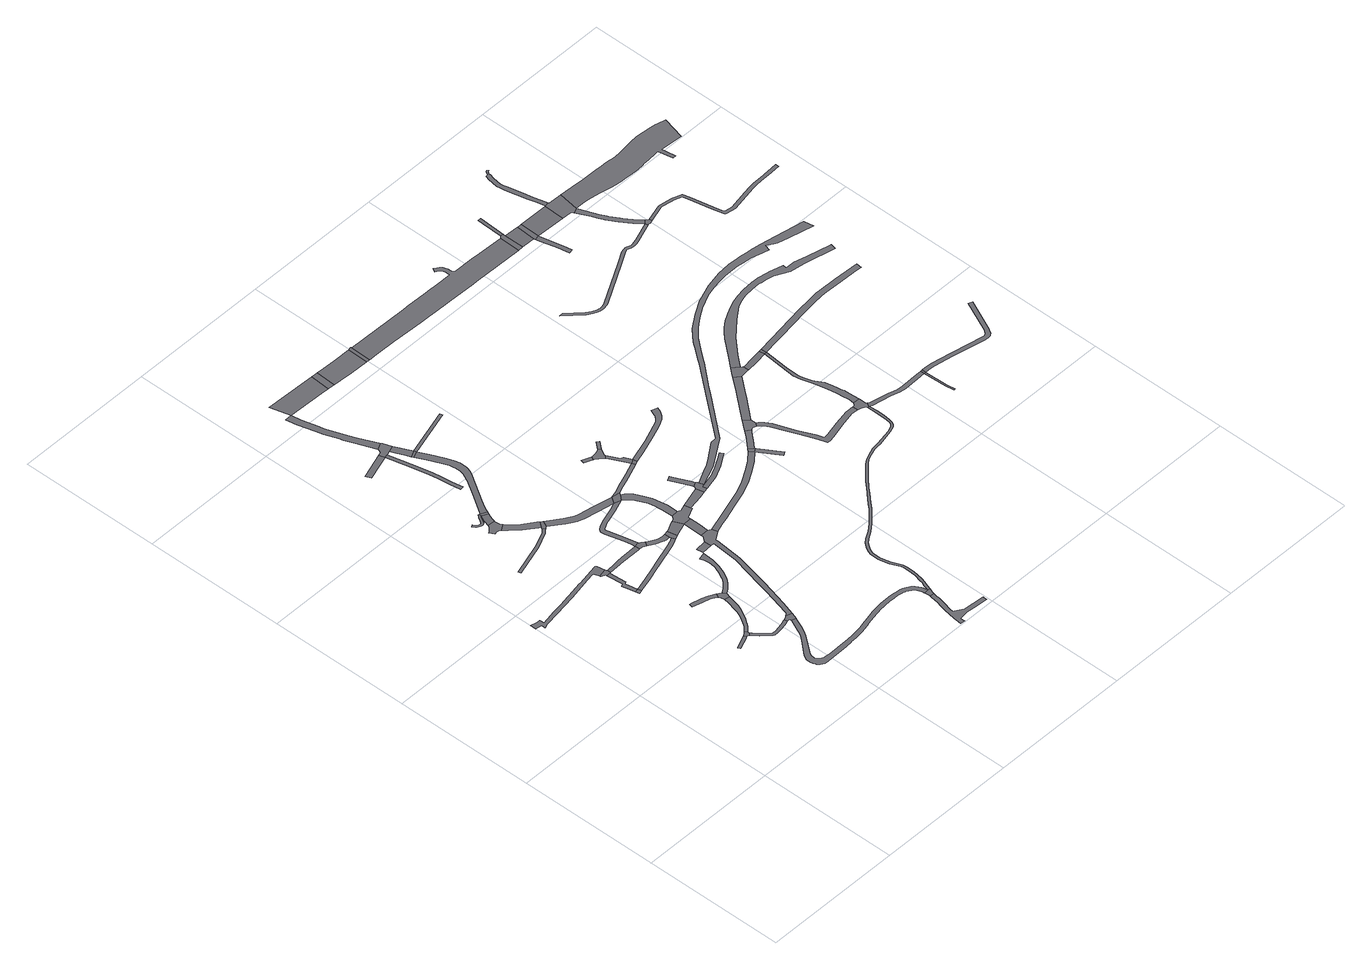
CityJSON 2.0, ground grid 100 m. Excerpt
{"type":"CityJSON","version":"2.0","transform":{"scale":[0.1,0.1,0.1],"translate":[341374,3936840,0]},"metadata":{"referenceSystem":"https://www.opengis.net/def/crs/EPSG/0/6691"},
"CityObjects":{
"road1":{"type":"Road","attributes":{"RoadStructureAttribute.sectionType":"1"},"geometry":[{"type":"MultiSurface","lod":"1","boundaries":[[[0,1,2,3,4,5,6,7,8,9,10,11,12,13,14,15,16,17,18,19,20,21,22,23,24,25,26,27,28,29,30,31,32]]]}]},
"road2":{"type":"Road","attributes":{"RoadStructureAttribute.sectionType":"1"},"geometry":[{"type":"MultiSurface","lod":"1","boundaries":[[[33,34,35,36,37,38]]]}]},
"road3":{"type":"Road","geometry":[{"type":"MultiSurface","lod":"1","boundaries":[[[39,40,41,42,43,44,45,46,38,37,47,48,49,50]]]}]},
"road4":{"type":"Road","geometry":[{"type":"MultiSurface","lod":"1","boundaries":[[[51,52,53,54]]]}]},
"road5":{"type":"Road","attributes":{"RoadStructureAttribute.sectionType":"1"},"geometry":[{"type":"MultiSurface","lod":"1","boundaries":[[[55,56,57,58,59,60,61,62,63,64,65,53,52]]]}]},
"road6":{"type":"Road","attributes":{"RoadStructureAttribute.sectionType":"1"},"geometry":[{"type":"MultiSurface","lod":"1","boundaries":[[[66,67,68,69,70,71,72,73,74,75,76,77]]]}]},
"road7":{"type":"Road","geometry":[{"type":"MultiSurface","lod":"1","boundaries":[[[78,79,80,81,82,0,32,83,84,85,86,87,62,61,88,89,90]]]}]},
"road8":{"type":"Road","attributes":{"RoadStructureAttribute.sectionType":"1"},"geometry":[{"type":"MultiSurface","lod":"1","boundaries":[[[91,92,93,94,95,96,97,98,99,100,101,102,103,39,50,104,105,106,107,108,109,110,111,112,113,114,115,116,117,118]]]}]},
"road9":{"type":"Road","attributes":{"RoadStructureAttribute.sectionType":"1"},"geometry":[{"type":"MultiSurface","lod":"1","boundaries":[[[119,120,121,122,123,124,125,126,127,128,129,130,131,132,133,134,135,136,137,138,139,140,141,142,143,144,145,146,43,42]]]}]},
"road10":{"type":"Road","attributes":{"RoadStructureAttribute.sectionType":"1"},"geometry":[{"type":"MultiSurface","lod":"1","boundaries":[[[147,148,149,150,151,152,153,154,155,156]]]}]},
"road11":{"type":"Road","geometry":[{"type":"MultiSurface","lod":"1","boundaries":[[[157,158,159,160,161,162,163,164,165,166,167,168,169,170,171]]]}]},
"road12":{"type":"Road","geometry":[{"type":"MultiSurface","lod":"1","boundaries":[[[172,173,174,175,176,177,178,179,180,181,182,183,184,185,186,187,188,189,190,191,192,193,194,195]]]}]},
"road13":{"type":"Road","attributes":{"RoadStructureAttribute.sectionType":"1"},"geometry":[{"type":"MultiSurface","lod":"1","boundaries":[[[196,197,198,160,159,199,200,201,202,195]]]}]},
"road14":{"type":"Road","geometry":[{"type":"MultiSurface","lod":"1","boundaries":[[[203,156,155,204,133,132,205,206]]]}]},
"road15":{"type":"Road","geometry":[{"type":"MultiSurface","lod":"1","boundaries":[[[207,208,209,91,118,210,211,212,213,214,215,216,217,218,219]]]}]},
"road16":{"type":"Road","attributes":{"RoadStructureAttribute.sectionType":"1"},"geometry":[{"type":"MultiSurface","lod":"1","boundaries":[[[170,220,221,222,223,224,225,226,227,171]]]}]},
"road17":{"type":"Road","geometry":[{"type":"MultiSurface","lod":"1","boundaries":[[[202,228,229,172,195]]]}]},
"road18":{"type":"Road","attributes":{"RoadStructureAttribute.sectionType":"1"},"geometry":[{"type":"MultiSurface","lod":"1","boundaries":[[[89,230,231,232,233,234,235,236,237,238,239,90]]]}]},
"road19":{"type":"Road","attributes":{"RoadStructureAttribute.sectionType":"1"},"geometry":[{"type":"MultiSurface","lod":"1","boundaries":[[[51,240,241,242,243,244,245,246,247,248,249,250,251,252,253,254,52]]]}]},
"road20":{"type":"Road","geometry":[{"type":"MultiSurface","lod":"1","boundaries":[[[76,255,256,257,224,223,77]]]}]},
"road21":{"type":"Road","attributes":{"RoadStructureAttribute.sectionType":"1"},"geometry":[{"type":"MultiSurface","lod":"1","boundaries":[[[258,259,260,261,262]]]}]},
"road22":{"type":"Road","attributes":{"RoadStructureAttribute.sectionType":"1"},"geometry":[{"type":"MultiSurface","lod":"1","boundaries":[[[263,264,265,266,267,268,269,270,271,272,203,206,273,274,275,276,277,278,279,280,281,282,283,284]]]}]},
"road23":{"type":"Road","attributes":{"RoadStructureAttribute.sectionType":"1"},"geometry":[{"type":"MultiSurface","lod":"1","boundaries":[[[285,286,287,288,289,290,291,292,293,294,295,296,297,259]]]}]},
"road24":{"type":"Road","geometry":[{"type":"MultiSurface","lod":"1","boundaries":[[[298,299,300,301,302,234,233,303,304]]]}]},
"road25":{"type":"Road","attributes":{"RoadStructureAttribute.sectionType":"1"},"geometry":[{"type":"MultiSurface","lod":"1","boundaries":[[[218,305,306,307,308,309,310,311,312,313,314,315,316,317,318,319,320,321,322,323,324,325,326,327,328,329,330,331,332,333,334,335,336,337,338,339,340,341,342,343,344,345,346,347,348,349,350,351,352,353,354,355,356,357,358,359,360,361,362,363,364,365,366,367,368,369,370,371,372,373,374,375,376,377,378,379,380,381,382,383,384,385,386,387,388,389,390,391,392,393,394,395,396,397,398,399,400,401,402,403,404,405,406,407,408,409,410,411,412,413,414,415,416,417,418,219]]]}]},
"road26":{"type":"Road","attributes":{"RoadStructureAttribute.sectionType":"1"},"geometry":[{"type":"MultiSurface","lod":"1","boundaries":[[[419,420,421,422,423,424,425,426,427,428,429,229,228,430,431,432,433,434,435,436,437,438,439,440,441,442,443,444,445]]]}]},
"road27":{"type":"Road","geometry":[{"type":"MultiSurface","lod":"1","boundaries":[[[297,446,447,448,449,450,451,452,260,259]]]}]},
"road28":{"type":"Road","attributes":{"RoadStructureAttribute.sectionType":"1"},"geometry":[{"type":"MultiSurface","lod":"1","boundaries":[[[453,454,455,456,457,458,459,460,451,450,461,462,463,464,465,466,467,468,469,470]]]}]},
"road29":{"type":"Road","attributes":{"RoadStructureAttribute.sectionType":"1"},"geometry":[{"type":"MultiSurface","lod":"1","boundaries":[[[471,472,473,474,475,476,477,478,479,480,481,482,483,484,485,486,487,488,208,207,489,490,491,492,493,494,495,496,497]]]}]},
"road30":{"type":"Road","attributes":{"RoadStructureAttribute.sectionType":"1"},"geometry":[{"type":"MultiSurface","lod":"1","boundaries":[[[498,499,500,501,502,503,504,505,506,507,508,509,510,511,298,304]]]}]},
"road31":{"type":"Road","attributes":{"RoadStructureAttribute.sectionType":"1"},"geometry":[{"type":"MultiSurface","lod":"1","boundaries":[[[512,513,514,515,516,517,257,256,518,519,520,521,522,523,524]]]}]},
"road32":{"type":"Road","attributes":{"RoadStructureAttribute.sectionType":"1"},"geometry":[{"type":"MultiSurface","lod":"1","boundaries":[[[525,526,527,448,447,528,529,530]]]}]},
"road33":{"type":"Road","geometry":[{"type":"MultiSurface","lod":"1","boundaries":[[[444,525,530,445]]]}]},
"road34":{"type":"Road","attributes":{"RoadStructureAttribute.sectionType":"1"},"geometry":[{"type":"MultiSurface","lod":"1","boundaries":[[[531,532,533,534,535,536,537,538,539,540,234,302,541,542,543,544,545,546,547,548,549,550,524]]]}]},
"road35":{"type":"Road","geometry":[{"type":"MultiSurface","lod":"1","boundaries":[[[551,477,476,552]]]}]},
"road36":{"type":"Road","geometry":[{"type":"MultiSurface","lod":"1","boundaries":[[[553,554,505,504,248,247,555]]]}]},
"road37":{"type":"Road","geometry":[{"type":"MultiSurface","lod":"1","boundaries":[[[556,557,558,559,553,555,556,474,473,560,561]]]}]},
"road38":{"type":"Road","attributes":{"function":"2","RoadStructureAttribute.sectionType":"1"},"geometry":[{"type":"MultiSurface","lod":"1","boundaries":[[[562,563,469,564,565,566]]]}]},
"road39":{"type":"Road","geometry":[{"type":"MultiSurface","lod":"1","boundaries":[[[512,524,550,567,568]]]}]},
"road40":{"type":"Road","attributes":{"RoadStructureAttribute.sectionType":"1"},"geometry":[{"type":"MultiSurface","lod":"1","boundaries":[[[444,569,570,525]]]}]},
"road41":{"type":"Road","attributes":{"RoadStructureAttribute.sectionType":"1"},"geometry":[{"type":"MultiSurface","lod":"1","boundaries":[[[571,572,573,574,575,576,577,578,579,580,581,582,583,584,585,586,587,588,589,567,550]]]}]},
"road42":{"type":"Road","geometry":[{"type":"MultiSurface","lod":"1","boundaries":[[[590,591,592,593,594,595,581,580,596,597,557,556,561]]]}]},
"road43":{"type":"Road","geometry":[{"type":"MultiSurface","lod":"1","boundaries":[[[598,599,364,363,600,601,602,603,604]]]}]},
"road44":{"type":"Road","geometry":[{"type":"MultiSurface","lod":"1","boundaries":[[[603,605,606,607,608,609,610,611,612,613,614,615,616,617,618,619,620,621,622,623,624,625,626,627,628,629,630,631,604]]]}]},
"road45":{"type":"Road","geometry":[{"type":"MultiSurface","lod":"1","boundaries":[[[565,632,633,634,566]]]}]},
"road46":{"type":"Road","attributes":{"RoadStructureAttribute.sectionType":"1"},"geometry":[{"type":"MultiSurface","lod":"1","boundaries":[[[635,636,637,638,639,640,641,642,643,512,568]]]}]},
"road47":{"type":"Road","attributes":{"RoadStructureAttribute.sectionType":"1"},"geometry":[{"type":"MultiSurface","lod":"1","boundaries":[[[594,593,644,645,646]]]}]},
"road48":{"type":"Road","geometry":[{"type":"MultiSurface","lod":"1","boundaries":[[[647,648,649,650,651]]]}]},
"road49":{"type":"Road","geometry":[{"type":"MultiSurface","lod":"1","boundaries":[[[650,652,653,654,655,656,657,658,659,660,661,662,651]]]}]},
"road50":{"type":"Road","attributes":{"function":"2","RoadStructureAttribute.sectionType":"1"},"geometry":[{"type":"MultiSurface","lod":"1","boundaries":[[[663,664,633,632,665,666,667,668]]]}]},
"road51":{"type":"Road","geometry":[{"type":"MultiSurface","lod":"1","boundaries":[[[669,670,671,672,673,674,675,676]]]}]},
"road52":{"type":"Road","geometry":[{"type":"MultiSurface","lod":"1","boundaries":[[[645,677,678,679,680,681,682,669,676,683,684,685,686,646]]]}]},
"road53":{"type":"Road","attributes":{"RoadStructureAttribute.sectionType":"1"},"geometry":[{"type":"MultiSurface","lod":"1","boundaries":[[[687,688,689,690,655,654,691,692,639]]]}]},
"road54":{"type":"Road","geometry":[{"type":"MultiSurface","lod":"1","boundaries":[[[687,639,638,693]]]}]},
"road55":{"type":"Road","attributes":{"RoadStructureAttribute.sectionType":"1"},"geometry":[{"type":"MultiSurface","lod":"1","boundaries":[[[694,695,658,657]]]}]},
"road56":{"type":"Road","attributes":{"RoadStructureAttribute.sectionType":"1"},"geometry":[{"type":"MultiSurface","lod":"1","boundaries":[[[696,697,698,699,700,701,702,703,704,471,497,705,706,707,708,709,710,711,696,712,713,714]]]}]},
"road57":{"type":"Road","geometry":[{"type":"MultiSurface","lod":"1","boundaries":[[[667,715,716,717,718,668]]]}]},
"road58":{"type":"Road","attributes":{"RoadStructureAttribute.sectionType":"1"},"geometry":[{"type":"MultiSurface","lod":"1","boundaries":[[[719,720,721,722,723,724,725,726,727,728,729,730,678,677]]]}]},
"road59":{"type":"Road","attributes":{"RoadStructureAttribute.sectionType":"1"},"geometry":[{"type":"MultiSurface","lod":"1","boundaries":[[[731,732,733,734,735,736,737,738,739,740,741,742,743,744,745,746,747,748,749,750,687,693]]]}]},
"road60":{"type":"Road","geometry":[{"type":"MultiSurface","lod":"1","boundaries":[[[751,752,697,696,714]]]}]},
"road61":{"type":"Road","attributes":{"RoadStructureAttribute.sectionType":"1"},"geometry":[{"type":"MultiSurface","lod":"1","boundaries":[[[753,754,755,756,752,751,757,758,759,760]]]}]},
"road62":{"type":"Road","geometry":[{"type":"MultiSurface","lod":"1","boundaries":[[[761,762,763,753,760,764,765,766,767,768]]]}]},
"road63":{"type":"Road","attributes":{"RoadStructureAttribute.sectionType":"1"},"geometry":[{"type":"MultiSurface","lod":"1","boundaries":[[[769,770,771,772,773,774,775,776,777,778,779,780,781,782,783,784,785,786,787,788,789,790,791,792,793,794,795,796,797,798,799,800,801,802,803,804,805,806,807,808,809,810,811,812,813,814,815,816,817,818,819,820,821,822,823,364,599,824,825,826,827,828,829,830,831,832,833,834,835,836,837,838,839,840,841,842,843,844,845,846,847,848,849,850,851,852,853,854,855,856,857,858,859,860,861,862,863,864,865,866,867,868,869,870,871,776,872,873,874,875,876,877]]]}]},
"road64":{"type":"Road","geometry":[{"type":"MultiSurface","lod":"1","boundaries":[[[716,878,879,880,881,882,883,884,885,886,887,888,889,890,891,892,893,894,895,896,897,898,899,900,901,902,903,904,905,906,907,908,909,910,911,912,913,914,915,916,717]]]}]},
"road65":{"type":"Road","attributes":{"RoadStructureAttribute.sectionType":"1"},"geometry":[{"type":"MultiSurface","lod":"1","boundaries":[[[917,918,762,761,919,920,921,922]]]}]},
"road66":{"type":"Road","attributes":{"RoadStructureAttribute.sectionType":"1"},"geometry":[{"type":"MultiSurface","lod":"1","boundaries":[[[767,923,924,925,926,927,928,929,930,931,932,933,934,935,936,937,938,939,940,941,942,943,944,945,946,947,948,949,950,951,952,768]]]}]},
"road67":{"type":"Road","geometry":[{"type":"MultiSurface","lod":"1","boundaries":[[[953,922,921,954,955,956,957,958,959,960,961,962]]]}]},
"road68":{"type":"Road","geometry":[{"type":"MultiSurface","lod":"1","boundaries":[[[963,964,965,937,936,966,967,968,777,776,775,969,970]]]}]},
"road69":{"type":"Road","attributes":{"RoadStructureAttribute.sectionType":"1"},"geometry":[{"type":"MultiSurface","lod":"1","boundaries":[[[971,972,973,957,956,974,975]]]}]},
"road70":{"type":"Road","attributes":{"RoadStructureAttribute.sectionType":"1"},"geometry":[{"type":"MultiSurface","lod":"1","boundaries":[[[976,977,978,979,980,981,982,983,984,985,986,987,988,975,989,990,991,992,993,994,995,996,997,998,999,1000,963,970]]]}]},
"road71":{"type":"Road","attributes":{"RoadStructureAttribute.sectionType":"1"},"geometry":[{"type":"MultiSurface","lod":"1","boundaries":[[[1001,1002,1003,1004,1005,1006,1007,1008,1009,1010,1011,1012,1013,1014,1015,1016,1017,1018,1019,1020,1021,1022,1023,1024,1025,1026,681,680,1027,1028,1029,1030,1031,1032,1033,1034,1035,1036,1037,1038,1039,1040,1041,1042,1043,1044,1045,1046,1047,1048,1049,1050,1051,1052,1053]]]}]},
"road72":{"type":"Road","geometry":[{"type":"MultiSurface","lod":"1","boundaries":[[[971,975,988,1054,1055]]]}]},
"road73":{"type":"Road","geometry":[{"type":"MultiSurface","lod":"1","boundaries":[[[1056,1057,1058,1059,889,888]]]}]},
"road74":{"type":"Road","attributes":{"RoadStructureAttribute.sectionType":"1"},"geometry":[{"type":"MultiSurface","lod":"1","boundaries":[[[1060,1061,1062,1063,1064,1065,1066,1067,1068,1069,1070,1071,1072,1073,1074,1075,1076,1077,1078,1079,1080,1081,1082,1083,1084,1085,1086,1087,1088,1089,1090,1091,1092,1093,1094,1095,1096,1097,1098,1099,1100,1101,1102,1103,1104,1105,1106]]]}]},
"road75":{"type":"Road","attributes":{"RoadStructureAttribute.sectionType":"1"},"geometry":[{"type":"MultiSurface","lod":"1","boundaries":[[[877,1107,1108,1109,1110,1111]]]}]},
"road76":{"type":"Road","attributes":{"function":"2","RoadStructureAttribute.sectionType":"1"},"geometry":[{"type":"MultiSurface","lod":"1","boundaries":[[[1112,1113,1057,1056,1114]]]}]},
"road77":{"type":"Road","attributes":{"RoadStructureAttribute.sectionType":"1"},"geometry":[{"type":"MultiSurface","lod":"1","boundaries":[[[1115,1116,1117,1059,1058]]]}]},
"road78":{"type":"Road","geometry":[{"type":"MultiSurface","lod":"1","boundaries":[[[1111,1118,769,877]]]}]},
"road79":{"type":"Road","geometry":[{"type":"MultiSurface","lod":"1","boundaries":[[[1119,1120,1121,1112,1114]]]}]},
"road80":{"type":"Road","attributes":{"RoadStructureAttribute.sectionType":"1"},"geometry":[{"type":"MultiSurface","lod":"1","boundaries":[[[1119,1122,1123,1124,1125,1126,1127,1128,1129,1130,1120,1131,1132,1121,1120]]]}]},
"road81":{"type":"Road","attributes":{"RoadStructureAttribute.sectionType":"1"},"geometry":[{"type":"MultiSurface","lod":"1","boundaries":[[[1133,1134,1135,1136,1137,1138,1139,1140,1141,1142,1143,1144,1145,1146,1147,1148,1149,1150,1151,1152,1153,1154,1155,962,961,1156,1157,1158,1159,1160,1161,1162,1163,1164,1165,1166,1167,1168,1169,1170,1171,1172,1173,1174,1175]]]}]},
"road82":{"type":"Road","attributes":{"RoadStructureAttribute.sectionType":"1"},"geometry":[{"type":"MultiSurface","lod":"1","boundaries":[[[1054,1176,1177,1178,1179,1180,1181,1182,1183,1184,1185,1186,1187,1188,1189,1190,1191,1192,1055]]]}]},
"road83":{"type":"Road","attributes":{"RoadStructureAttribute.sectionType":"1"},"geometry":[{"type":"MultiSurface","lod":"1","boundaries":[[[1193,1194,1195,1196,1197,1198,1199,1200,1201,1202,1203,1204,1205,1206,1207,1208,1209,1210,1211,1212,1213,1214,1118,1111]]]}]},
"road84":{"type":"Road","geometry":[{"type":"MultiSurface","lod":"1","boundaries":[[[1215,1132,1131,1216,1217,1218,1219,1220,1221,1222,1223]]]}]},
"road85":{"type":"Road","attributes":{"RoadStructureAttribute.sectionType":"1"},"geometry":[{"type":"MultiSurface","lod":"1","boundaries":[[[1224,1225,1226,1227,1228,1229,1230,1231,1232,1233,1234,1215,1223,1235,1236,1237,1238,1239,1240,1241,1242,1243,1244,1245,1246]]]}]},
"road86":{"type":"Road","geometry":[{"type":"MultiSurface","lod":"1","boundaries":[[[1247,1248,1249,1250,1106,1105,1251,1252,1253]]]}]},
"road87":{"type":"Road","attributes":{"function":"2","RoadStructureAttribute.sectionType":"1"},"geometry":[{"type":"MultiSurface","lod":"1","boundaries":[[[1254,1255,1256,1257,1258,1259,1260,1261,1262,1263,1264,1265,1266,1267,1268,1269,1270,1271,1272,1219,1218,1217,1273,1274,1275,1276,1277,1278,1279,1280,1281,1106,1250,1282,1283,1284,1285,1286,1287,1288,1289,1218,1290,1291,1292,1293,1294,1295,1296,1297,1298,1299,1300,1301,1302,1303,1304,1305,1306,1307,1308,1309]]]}]},
"road88":{"type":"Road","attributes":{"RoadStructureAttribute.sectionType":"1"},"geometry":[{"type":"MultiSurface","lod":"1","boundaries":[[[1310,1311,1312,1313,1314,1315,1316,1317,1318,1319,1320,1321,1322,1323,1324,1325,1326,1327,1247,1253,1328,1329,1330,1331,1332,1333,1334,1335,1336,1337,1338,1339,1340,1341,1342,1343,1344,1345,1346,1347,1348]]]}]}
},
"vertices":[
[646,1871,0],[636,1927,0],[636,1928,0],[634,1930,0],[631,1932,0],[629,1933,0],[627,1933,0],[624,1933,0],[619,1933,0],[581,1926,0],[470,1906,0],[464,1905,0],[340,1882,0],[287,1873,0],[258,1869,0],[180,1855,0],[75,1835,0],[71,1869,0],[50,1871,0],[5,1880,0],[1,1839,0],[49,1831,0],[48,1803,0],[79,1814,0],[184,1831,0],[344,1856,0],[511,1888,0],[571,1899,0],[574,1898,0],[576,1897,0],[578,1896,0],[579,1893,0],[588,1861,0],
[776,883,0],[691,848,0],[699,829,0],[784,865,0],[800,873,0],[790,890,0],
[830,882,0],[829,887,0],[829,890,0],[830,893,0],[817,908,0],[812,904,0],[804,898,0],[795,893,0],[804,873,0],[810,872,0],[813,870,0],[815,868,0],
[665,1593,0],[658,1618,0],[632,1611,0],[639,1585,0],
[644,1686,0],[641,1702,0],[655,1713,0],[656,1714,0],[655,1721,0],[645,1828,0],[645,1831,0],[620,1828,0],[631,1714,0],[612,1703,0],[618,1677,0],
[641,2368,0],[627,2357,0],[518,2308,0],[513,2307,0],[288,2239,0],[293,2221,0],[522,2290,0],[524,2291,0],[636,2342,0],[653,2355,0],[665,2364,0],[653,2380,0],
[651,1858,0],[650,1859,0],[649,1860,0],[648,1861,0],[648,1863,0],[590,1853,0],[591,1850,0],[612,1843,0],[619,1841,0],[619,1840,0],[649,1831,0],[654,1831,0],[653,1857,0],
[1051,803,0],[1047,801,0],[1010,789,0],[977,782,0],[948,777,0],[936,776,0],[932,776,0],[928,777,0],[926,777,0],[924,778,0],[914,786,0],[868,832,0],[839,869,0],[835,842,0],[854,818,0],[895,777,0],[900,772,0],[912,762,0],[918,759,0],[923,757,0],[931,756,0],[937,756,0],[950,757,0],[981,762,0],[1015,770,0],[1037,775,0],[1054,780,0],[1061,782,0],
[837,899,0],[850,911,0],[861,923,0],[874,939,0],[887,958,0],[899,974,0],[917,1001,0],[929,1022,0],[941,1046,0],[952,1071,0],[958,1086,0],[960,1093,0],[977,1167,0],[977,1170,0],[940,1180,0],[935,1138,0],[923,1090,0],[922,1084,0],[915,1062,0],[915,1061,0],[908,1041,0],[897,1015,0],[870,969,0],[858,951,0],[851,942,0],[846,936,0],[836,925,0],[824,914,0],
[900,1272,0],[855,1284,0],[782,1302,0],[772,1305,0],[765,1279,0],[836,1259,0],[886,1245,0],[911,1233,0],[928,1219,0],[942,1248,0],
[514,2596,0],[510,2611,0],[509,2632,0],[460,2636,0],[458,2630,0],[448,2616,0],[420,2594,0],[414,2591,0],[432,2556,0],[438,2557,0],[448,2560,0],[460,2561,0],[477,2555,0],[482,2551,0],[523,2577,0],
[493,2738,0],[483,2740,0],[475,2728,0],[469,2720,0],[454,2696,0],[446,2683,0],[442,2678,0],[438,2676,0],[432,2676,0],[426,2678,0],[410,2689,0],[397,2708,0],[384,2699,0],[400,2678,0],[420,2664,0],[428,2661,0],[437,2660,0],[443,2660,0],[451,2664,0],[458,2672,0],[465,2684,0],[482,2712,0],[487,2720,0],[490,2719,0],
[479,2699,0],[471,2678,0],[467,2669,0],[509,2635,0],[514,2655,0],[523,2678,0],[533,2698,0],
[972,1227,0],[937,1204,0],[985,1201,0],[986,1205,0],
[1123,803,0],[1083,818,0],[1074,813,0],[1066,783,0],[1070,783,0],[1074,782,0],[1077,781,0],[1078,779,0],[1079,777,0],[1079,774,0],[1079,772,0],[1079,769,0],[1107,759,0],
[507,2518,0],[566,2461,0],[647,2401,0],[659,2392,0],[688,2431,0],[676,2440,0],[598,2498,0],[543,2551,0],
[542,2717,0],[500,2737,0],
[774,1837,0],[795,1838,0],[908,1839,0],[918,1838,0],[915,1875,0],[794,1870,0],[758,1867,0],[714,1863,0],[665,1857,0],[657,1857,0],
[758,1619,0],[860,1651,0],[893,1661,0],[1058,1712,0],[1080,1720,0],[1104,1729,0],[1108,1731,0],[1125,1739,0],[1112,1764,0],[1095,1754,0],[1080,1749,0],[1050,1737,0],[885,1686,0],[851,1675,0],[751,1645,0],
[672,2369,0],[683,2375,0],[705,2419,0],
[393,3449,0],[471,3473,0],[458,3513,0],[276,3454,0],[290,3414,0],
[1104,1488,0],[1108,1459,0],[1107,1435,0],[1101,1403,0],[1080,1347,0],[1070,1327,0],[1058,1302,0],[1035,1275,0],[1009,1252,0],[1006,1249,0],[1018,1227,0],[1021,1229,0],[1053,1257,0],[1069,1276,0],[1079,1287,0],[1104,1337,0],[1126,1395,0],[1134,1430,0],[1140,1458,0],[1144,1487,0],[1143,1533,0],[1095,1519,0],
[496,3373,0],[509,3321,0],[541,3178,0],[549,3124,0],[562,3040,0],[575,2963,0],[600,2967,0],[587,3044,0],[575,3123,0],[566,3182,0],[534,3327,0],[519,3384,0],[496,3479,0],
[983,1855,0],[964,1868,0],[954,1872,0],[951,1874,0],[947,1879,0],[942,1836,0],[965,1827,0],
[1078,767,0],[1041,683,0],[1024,650,0],[1016,639,0],[1008,627,0],[992,609,0],[913,515,0],[905,503,0],[897,489,0],[892,476,0],[892,475,0],[891,468,0],[890,463,0],[891,453,0],[892,444,0],[896,429,0],[901,414,0],[905,407,0],[909,401,0],[915,395,0],[918,391,0],[929,383,0],[944,376,0],[955,374,0],[972,373,0],[995,373,0],[1137,379,0],[1180,382,0],[1181,382,0],[1231,387,0],[1287,394,0],[1309,398,0],[1345,405,0],[1366,411,0],[1422,425,0],[1462,433,0],[1506,441,0],[1530,443,0],[1545,444,0],[1588,446,0],[1629,445,0],[1652,444,0],[1664,443,0],[1677,441,0],[1693,438,0],[1698,437,0],[1711,433,0],[1721,430,0],[1730,425,0],[1740,420,0],[1745,415,0],[1746,415,0],[1758,402,0],[1767,389,0],[1772,378,0],[1776,367,0],[1779,355,0],[1781,344,0],[1782,342,0],[1811,347,0],[1811,350,0],[1808,362,0],[1805,376,0],[1800,389,0],[1793,404,0],[1782,421,0],[1766,438,0],[1756,445,0],[1745,452,0],[1733,457,0],[1721,462,0],[1704,467,0],[1682,471,0],[1668,473,0],[1654,474,0],[1630,475,0],[1588,476,0],[1543,474,0],[1502,470,0],[1457,463,0],[1416,455,0],[1338,435,0],[1303,427,0],[1283,424,0],[1230,418,0],[1183,415,0],[1145,414,0],[1021,411,0],[1007,412,0],[992,413,0],[977,416,0],[970,418,0],[964,420,0],[957,425,0],[943,437,0],[940,442,0],[938,446,0],[937,448,0],[935,456,0],[935,463,0],[935,469,0],[937,481,0],[942,492,0],[944,496,0],[949,506,0],[1027,603,0],[1031,608,0],[1035,614,0],[1041,621,0],[1050,635,0],[1064,663,0],[1068,671,0],[1077,691,0],[1105,755,0],
[602,3319,0],[622,3276,0],[661,3195,0],[679,3145,0],[685,3117,0],[687,3107,0],[688,3070,0],[681,3037,0],[659,2990,0],[643,2966,0],[593,2884,0],[543,2720,0],[555,2746,0],[589,2806,0],[705,2987,0],[713,2999,0],[720,3013,0],[726,3029,0],[734,3050,0],[737,3065,0],[736,3113,0],[736,3115,0],[726,3159,0],[706,3214,0],[667,3297,0],[633,3368,0],[589,3348,0],
[495,3480,0],[525,3489,0],[570,3508,0],[546,3567,0],[543,3573,0],[492,3550,0],[484,3522,0],
[325,4046,0],[353,3936,0],[363,3898,0],[371,3875,0],[406,3776,0],[410,3763,0],[414,3752,0],[436,3693,0],[481,3712,0],[462,3752,0],[461,3754,0],[421,3871,0],[406,3911,0],[400,3935,0],[399,3940,0],[369,4056,0],[360,4125,0],[308,4124,0],
[1326,1635,0],[1315,1642,0],[1306,1647,0],[1249,1647,0],[1249,1631,0],[1220,1594,0],[1223,1546,0],[1237,1546,0],[1246,1546,0],[1232,1358,0],[1172,1115,0],[1168,1099,0],[1155,1043,0],[1121,906,0],[1106,845,0],[1103,837,0],[1100,831,0],[1095,825,0],[1135,837,0],[1153,902,0],[1188,1031,0],[1203,1098,0],[1207,1119,0],[1259,1351,0],[1277,1543,0],[1278,1560,0],[1338,1598,0],
[1015,1798,0],[1063,1777,0],[1068,1776,0],[1077,1774,0],[1081,1774,0],[1097,1773,0],[1109,1772,0],[1108,1812,0],[1088,1812,0],[1087,1811,0],[1082,1812,0],[1062,1814,0],[1044,1817,0],[1001,1844,0],
[1129,2256,0],[991,2282,0],[896,2300,0],[866,2310,0],[843,2323,0],[805,2346,0],[778,2306,0],[818,2281,0],[841,2268,0],[847,2265,0],[883,2253,0],[982,2234,0],[1099,2212,0],
[626,3385,0],[606,3427,0],[589,3463,0],[544,3444,0],[562,3405,0],[581,3364,0],
[1047,2192,0],[941,2158,0],[933,2155,0],[895,2137,0],[878,2125,0],[868,2111,0],[866,2103,0],[871,2074,0],[904,1948,0],[913,1900,0],[943,1904,0],[934,1955,0],[901,2081,0],[897,2098,0],[901,2105,0],[910,2111,0],[944,2127,0],[963,2133,0],[1057,2163,0],[1145,2197,0],
[1148,1540,0],[1142,1587,0],
[1135,1818,0],[1112,1813,0],[1150,1751,0],
[1250,1787,0],[1219,1854,0],[1206,1848,0],[1147,1820,0],[1307,1723,0],[1307,1787,0],
[621,4256,0],[322,4267,0],[616,4116,0],[671,4113,0],[679,4254,0],
[1178,2233,0],[1189,2246,0],
[967,3466,0],[962,3483,0],
[1147,2196,0],[1168,2180,0],[1194,2152,0],[1196,2148,0],[1216,2110,0],[1236,2058,0],[1246,2010,0],[1247,2000,0],[1252,1964,0],[1253,1883,0],[1302,1889,0],[1301,1968,0],[1296,2001,0],[1294,2018,0],[1283,2071,0],[1260,2131,0],[1234,2181,0],[1226,2189,0],[1200,2216,0],
[1307,1805,0],[1378,1840,0],[1378,1842,0],[1379,1850,0],[1366,1890,0],[1322,1876,0],[1251,1881,0],[1235,1862,0],
[1819,315,0],[1828,341,0],[1783,334,0],[1784,327,0],[1784,314,0],[1783,301,0],[1813,298,0],
[1782,290,0],[1777,254,0],[1773,236,0],[1764,197,0],[1753,151,0],[1739,68,0],[1735,11,0],[1735,10,0],[1765,6,0],[1765,10,0],[1767,40,0],[1776,40,0],[1783,41,0],[1831,46,0],[1904,40,0],[1987,34,0],[1989,57,0],[1990,64,0],[1842,75,0],[1841,75,0],[1789,107,0],[1777,115,0],[1782,145,0],[1793,190,0],[1803,230,0],[1807,249,0],[1810,274,0],
[721,4110,0],[729,4252,0],[729,4254,0],
[1236,2265,0],[1298,2288,0],[1314,2294,0],[1428,2338,0],[1419,2362,0],[1325,2325,0],[1305,2317,0],[1227,2289,0],[1179,2270,0],
[1480,1868,0],[1530,1880,0],[1516,1938,0],
[1236,2600,0],[1229,2573,0],[1285,2552,0],[1289,2550,0],[1302,2574,0],
[1303,2543,0],[1316,2532,0],[1344,2505,0],[1362,2523,0],[1362,2530,0],[1388,2576,0],[1372,2589,0],[1371,2588,0],[1337,2576,0],[1323,2574,0],[1312,2574,0],
[871,4247,0],[782,4250,0],[774,4107,0],[867,4102,0],[993,4099,0],[996,4245,0],
[1555,1975,0],[1541,2006,0],[1509,2074,0],[1487,2121,0],[1455,2107,0],[1502,2005,0],[1520,1967,0],[1523,1960,0],
[1563,1888,0],[1558,1917,0],[1556,1919,0],[1576,1927,0],[1564,1956,0],[1560,1966,0],[1524,1956,0],[1524,1950,0],[1521,1945,0],[1520,1943,0],
[1448,2378,0],[1426,2430,0],[1407,2438,0],[1403,2440,0],[1351,2498,0],[1392,2417,0],
[1455,2349,0],
[1428,2625,0],[1412,2638,0],
[1981,1887,0],[1959,1919,0],[1896,1867,0],[1825,1821,0],[1744,1775,0],[1653,1737,0],[1546,1704,0],[1439,1670,0],[1368,1648,0],[1394,1615,0],[1451,1633,0],[1558,1667,0],[1666,1700,0],[1761,1740,0],[1845,1787,0],[1919,1835,0],[2076,1741,0],[2102,1758,0],[2007,1904,0],
[995,4099,0],[1019,4099,0],[1022,4244,0],[1020,4250,0],
[1668,1916,0],[1760,1957,0],[1845,2012,0],[1851,2016,0],[1838,2035,0],[1836,2039,0],[1790,2011,0],[1733,1977,0],[1723,1971,0],[1677,1952,0],[1662,1946,0],[1605,1930,0],
[1539,2376,0],[1652,2415,0],[1724,2440,0],[1778,2462,0],[1795,2470,0],[1812,2479,0],[1836,2501,0],[1858,2532,0],[1869,2563,0],[1845,2570,0],[1827,2576,0],[1812,2538,0],[1809,2530,0],[1806,2525,0],[1793,2510,0],[1781,2499,0],[1764,2488,0],[1735,2476,0],[1689,2458,0],[1612,2430,0],
[2003,1910,0],[1975,1937,0],
[2073,2051,0],[2063,2037,0],[2045,2016,0],[2003,1967,0],[2032,1941,0],[2093,2012,0],[2096,2017,0],[2106,2027,0],
[2167,2088,0],[2128,2121,0],[2107,2096,0],[2115,2033,0],[2128,2035,0],[2139,2032,0],[2148,2029,0],[2167,2051,0],
[3148,1622,0],[3114,1621,0],[2983,1617,0],[2943,1620,0],[2881,1640,0],[2753,1667,0],[2736,1675,0],[2725,1648,0],[2710,1647,0],[2713,1584,0],[2711,1530,0],[2709,1494,0],[2704,1466,0],[2695,1450,0],[2683,1437,0],[2666,1431,0],[2644,1422,0],[2527,1398,0],[2506,1397,0],[2474,1391,0],[2423,1374,0],[2383,1357,0],[2348,1333,0],[2310,1298,0],[2303,1292,0],[2245,1239,0],[2181,1169,0],[2170,1158,0],[2139,1125,0],[2090,1072,0],[2085,1066,0],[2050,1034,0],[2030,1013,0],[1989,977,0],[1937,939,0],[1882,906,0],[1855,885,0],[1833,859,0],[1814,825,0],[1804,796,0],[1804,735,0],[1821,660,0],[1850,595,0],[1852,588,0],[1854,578,0],[1856,562,0],[1856,550,0],[1856,537,0],[1855,525,0],[1854,514,0],[1850,482,0],[1839,430,0],[1834,412,0],[1824,384,0],[1820,372,0],[1836,367,0],[1837,368,0],[1850,407,0],[1856,426,0],[1858,438,0],[1867,479,0],[1871,512,0],[1872,524,0],[1873,536,0],[1873,550,0],[1872,570,0],[1871,583,0],[1869,590,0],[1868,598,0],[1838,665,0],[1821,737,0],[1821,793,0],[1830,818,0],[1847,849,0],[1867,873,0],[1892,892,0],[1920,911,0],[1946,927,0],[1998,966,0],[2040,1003,0],[2060,1023,0],[2096,1056,0],[2109,1071,0],[2150,1115,0],[2189,1157,0],[2192,1160,0],[2256,1228,0],[2305,1274,0],[2313,1281,0],[2321,1289,0],[2357,1322,0],[2390,1345,0],[2428,1360,0],[2478,1377,0],[2507,1382,0],[2529,1383,0],[2648,1408,0],[2692,1425,0],[2707,1441,0],[2717,1462,0],[2723,1492,0],[2726,1529,0],[2728,1584,0],[2744,1639,0],[2873,1612,0],[2937,1592,0],[2982,1588,0],[3115,1592,0],[3149,1593,0],
[1081,4098,0],[1232,4095,0],[1458,4086,0],[1529,4084,0],[1542,4084,0],[1670,4081,0],[1704,4080,0],[1910,4076,0],[1934,4076,0],[2118,4074,0],[2298,4070,0],[2300,4214,0],[2121,4222,0],[2056,4225,0],[1914,4229,0],[1906,4233,0],[1901,4238,0],[1900,4248,0],[1899,4273,0],[1895,4287,0],[1887,4305,0],[1875,4319,0],[1864,4327,0],[1842,4340,0],[1828,4314,0],[1848,4302,0],[1854,4298,0],[1861,4289,0],[1867,4276,0],[1869,4268,0],[1870,4245,0],[1869,4235,0],[1868,4231,0],[1743,4233,0],[1699,4234,0],[1660,4234,0],[1502,4236,0],[1470,4236,0],[1237,4240,0],
[2286,2314,0],[2259,2281,0],[2294,2242,0],[2313,2266,0],[2403,2377,0],[2361,2410,0],
[2160,2018,0],[2161,2018,0],[2182,1997,0],[2202,1963,0],[2241,1859,0],[2265,1803,0],[2307,1704,0],[2328,1643,0],[2335,1624,0],[2352,1621,0],[2391,1629,0],[2497,1657,0],[2605,1680,0],[2654,1677,0],[2653,1716,0],[2599,1716,0],[2491,1697,0],[2383,1669,0],[2354,1665,0],[2353,1665,0],[2352,1665,0],[2351,1665,0],[2351,1666,0],[2334,1714,0],[2286,1828,0],[2268,1870,0],[2229,1975,0],[2205,2015,0],[2201,2019,0],[2180,2039,0],
[2384,2439,0],[2407,2378,0],[2463,2382,0],[2470,2383,0],[2466,2423,0],[2464,2424,0],[2460,2425,0],[2456,2430,0],[2454,2436,0],[2411,2471,0],
[2681,1734,0],[2674,1722,0],[2667,1716,0],[2678,1672,0],[2698,1665,0],[2710,1655,0],[2730,1678,0],[2729,1734,0],
[2627,2441,0],[2545,2429,0],[2482,2422,0],[2551,2390,0],[2633,2402,0],
[2728,1782,0],[2723,1847,0],[2716,1868,0],[2712,1891,0],[2705,1928,0],[2696,1977,0],[2661,2032,0],[2659,2038,0],[2639,2105,0],[2633,2125,0],[2631,2153,0],[2637,2232,0],[2651,2401,0],[2617,2210,0],[2612,2153,0],[2615,2122,0],[2622,2098,0],[2642,2033,0],[2647,2007,0],[2661,1945,0],[2671,1900,0],[2676,1861,0],[2680,1821,0],[2685,1774,0],[2684,1752,0],
[3616,2987,0],[3410,3026,0],[3297,3046,0],[3247,3054,0],[3191,3061,0],[3146,3066,0],[3129,3067,0],[3048,3071,0],[2952,3061,0],[2837,3039,0],[2712,2993,0],[2710,2992,0],[2603,2934,0],[2499,2863,0],[2422,2784,0],[2378,2725,0],[2336,2668,0],[2312,2635,0],[2189,2483,0],[2151,2437,0],[1910,2137,0],[1866,2132,0],[1738,2042,0],[1698,2019,0],[1676,2009,0],[1569,1958,0],[1716,1983,0],[1759,2010,0],[1928,2118,0],[2172,2420,0],[2203,2458,0],[2337,2617,0],[2361,2650,0],[2406,2707,0],[2470,2785,0],[2531,2844,0],[2598,2891,0],[2663,2933,0],[2668,2935,0],[2772,2982,0],[2849,3004,0],[2902,3013,0],[2968,3021,0],[3071,3021,0],[3115,3015,0],[3178,3008,0],[3256,2988,0],[3301,2976,0],[3313,3019,0],[3356,2989,0],[3378,2979,0],[3454,2961,0],[3628,2918,0],
[2651,2405,0],[2646,2444,0],
[2334,4070,0],[2336,4211,0],[2337,4229,0],[2316,4230,0],
[2830,3617,0],[2806,3610,0],[2787,3607,0],[2779,3607,0],[2771,3609,0],[2751,3617,0],[2738,3619,0],[2729,3618,0],[2717,3615,0],[2699,3608,0],[2617,3563,0],[2311,3395,0],[2300,3391,0],[2289,3387,0],[2281,3385,0],[2275,3384,0],[2261,3384,0],[2251,3385,0],[2239,3388,0],[2211,3402,0],[2178,3424,0],[2081,3517,0],[2053,3516,0],[2165,3408,0],[2201,3385,0],[2232,3370,0],[2247,3365,0],[2260,3364,0],[2277,3364,0],[2286,3366,0],[2295,3368,0],[2306,3372,0],[2319,3376,0],[2627,3545,0],[2707,3590,0],[2723,3596,0],[2732,3598,0],[2738,3599,0],[2746,3598,0],[2765,3590,0],[2776,3587,0],[2788,3587,0],[2811,3590,0],[2836,3598,0],[2908,3624,0],[2974,3647,0],[2967,3667,0],
[3155,1429,0],[3165,1369,0],[3177,1372,0],[3168,1430,0],[3162,1593,0],
[2437,4206,0],[2433,4206,0],[2430,4068,0],
[2345,4417,0],[2323,4418,0],[2321,4377,0],
[3161,1622,0],
[2432,4058,0],[2465,4067,0],[2470,4207,0],
[2440,4027,0],[2464,3937,0],[2475,3885,0],[2482,3847,0],[2485,3832,0],[2515,3838,0],[2506,3884,0],[2494,3944,0],[2488,3966,0],[2673,4060,0],[2678,4202,0],
[3582,2735,0],[3578,2736,0],[3417,2774,0],[3327,2798,0],[3258,2799,0],[3262,2827,0],[3161,2852,0],[3157,2853,0],[3080,2865,0],[3074,2865,0],[3027,2867,0],[2954,2863,0],[2887,2850,0],[2838,2837,0],[2790,2818,0],[2736,2794,0],[2682,2762,0],[2636,2728,0],[2604,2700,0],[2576,2672,0],[2570,2665,0],[2520,2603,0],[2467,2540,0],[2457,2440,0],[2465,2450,0],[2519,2515,0],[2619,2623,0],[2669,2664,0],[2734,2718,0],[2827,2787,0],[2874,2807,0],[2917,2819,0],[2991,2825,0],[3046,2826,0],[3063,2824,0],[3109,2819,0],[3129,2814,0],[3155,2808,0],[3211,2780,0],[3251,2759,0],[3306,2751,0],[3358,2743,0],[3574,2696,0],
[2758,2421,0],[2812,2429,0],[3054,2465,0],[3157,2478,0],[3223,2485,0],[3268,2485,0],[3386,2481,0],[3498,2477,0],[3561,2474,0],[3563,2514,0],[3383,2520,0],[3268,2525,0],[3221,2524,0],[3153,2517,0],[3049,2504,0],[2853,2475,0],[2752,2460,0],
[3189,1594,0],[3237,1591,0],[3374,1566,0],[3511,1538,0],[3596,1520,0],[3625,1517,0],[3647,1521,0],[3667,1535,0],[3682,1558,0],[3684,1560,0],[3789,1789,0],[3763,1801,0],[3658,1575,0],[3654,1568,0],[3645,1556,0],[3635,1548,0],[3624,1546,0],[3600,1549,0],[3517,1566,0],[3379,1595,0],[3240,1620,0],[3190,1623,0],
[2683,4203,0],[2745,4057,0],[2753,4040,0],[2788,4057,0],[2811,4202,0],[2765,4203,0],[2739,4204,0],[2715,4204,0],[2713,4211,0],
[2669,4664,0],[2658,4657,0],[2644,4635,0],[2630,4635,0],[2620,4601,0],[2615,4567,0],[2611,4530,0],[2612,4506,0],[2619,4472,0],[2654,4319,0],[2669,4261,0],[2706,4238,0],[2683,4326,0],[2675,4362,0],[2648,4479,0],[2642,4509,0],[2641,4529,0],[2644,4563,0],[2649,4595,0],[2659,4626,0],[2652,4630,0],[2665,4650,0],[2675,4656,0],
[3012,3674,0],[3005,3676,0],[3004,3676,0],[2992,3689,0],[2981,3650,0],[2992,3647,0],[3018,3655,0],
[3649,4183,0],[3631,4186,0],[3593,4191,0],[3480,4200,0],[3471,4201,0],[3433,4198,0],[3431,4197,0],[3390,4192,0],[3327,4185,0],[3313,4183,0],[3271,4180,0],[3255,4181,0],[3228,4183,0],[3184,4187,0],[3152,4188,0],[3120,4189,0],[2996,4191,0],[2908,4198,0],[2895,4199,0],[2799,3943,0],[2812,3913,0],[2816,3902,0],[2830,3874,0],[2835,3865,0],[2877,3794,0],[2923,3723,0],[2923,3722,0],[2941,3700,0],[2962,3722,0],[2961,3722,0],[2911,3800,0],[2904,3811,0],[2867,3873,0],[2863,3879,0],[2843,3924,0],[2828,3957,0],[2848,4058,0],[2889,4054,0],[2980,4040,0],[3068,4023,0],[3096,4018,0],[3144,4013,0],[3174,4013,0],[3218,4009,0],[3280,4008,0],[3328,4012,0],[3336,4013,0],[3386,4017,0],[3445,4023,0],[3470,4023,0],[3492,3921,0],[3514,3922,0],[3504,3995,0],[3500,4020,0],[3659,4008,0],[3700,4170,0],
[3754,3429,0],[3747,3429,0],[3696,3426,0],[3656,3424,0],[3612,3419,0],[3562,3409,0],[3421,3382,0],[3369,3391,0],[3364,3394,0],[3362,3399,0],[3347,3466,0],[3314,3628,0],[3301,3673,0],[3294,3675,0],[3239,3695,0],[3226,3697,0],[3148,3710,0],[3134,3710,0],[3130,3690,0],[3145,3690,0],[3213,3679,0],[3214,3679,0],[3234,3676,0],[3284,3657,0],[3287,3649,0],[3295,3623,0],[3328,3461,0],[3346,3381,0],[3350,3374,0],[3359,3368,0],[3426,3359,0],[3541,3381,0],[3616,3396,0],[3658,3401,0],[3698,3403,0],[3749,3405,0],[3766,3406,0],[3862,3411,0],[3861,3434,0]
]}
